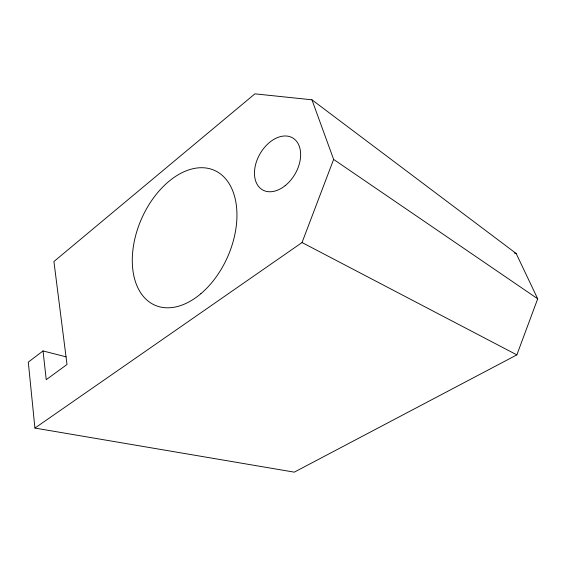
<?xml version="1.0" encoding="UTF-8"?>
<svg xmlns="http://www.w3.org/2000/svg" width="566" height="566" viewBox="0 0 566 566"><rect width="100%" height="100%" fill="white"/><g stroke="black" fill="none" stroke-linecap="round" stroke-linejoin="round"><path stroke-width="0.85" d="M43.03 350.941L28.3 362.141L34.915 428.066L294.292 472.15L516.857 354.875L537.7 298.798L516.157 253.483L311.937 99.8L254.905 93.85L53.919 261.527L67 364.497L46.235 379.687L43.03 350.941L66.116 356.849M34.915 428.066L302.039 242.538L333.629 159.414L311.937 99.8M514.43 253.087L516.157 253.483M302.039 242.538L516.857 354.875M333.629 159.414L537.7 298.798M200.88 293.697A73.686 47.063 -66.2 0 0 219.516 173.253A73.686 47.063 -66.2 0 0 133.406 246.281A73.686 47.063 -66.2 0 0 200.88 293.697M285.13 185.69A30.04 20.227 -59.9 0 0 292.65 137.899A30.04 20.227 -59.9 0 0 254.884 168.017A30.04 20.227 -59.9 0 0 285.13 185.69"/></g></svg>
